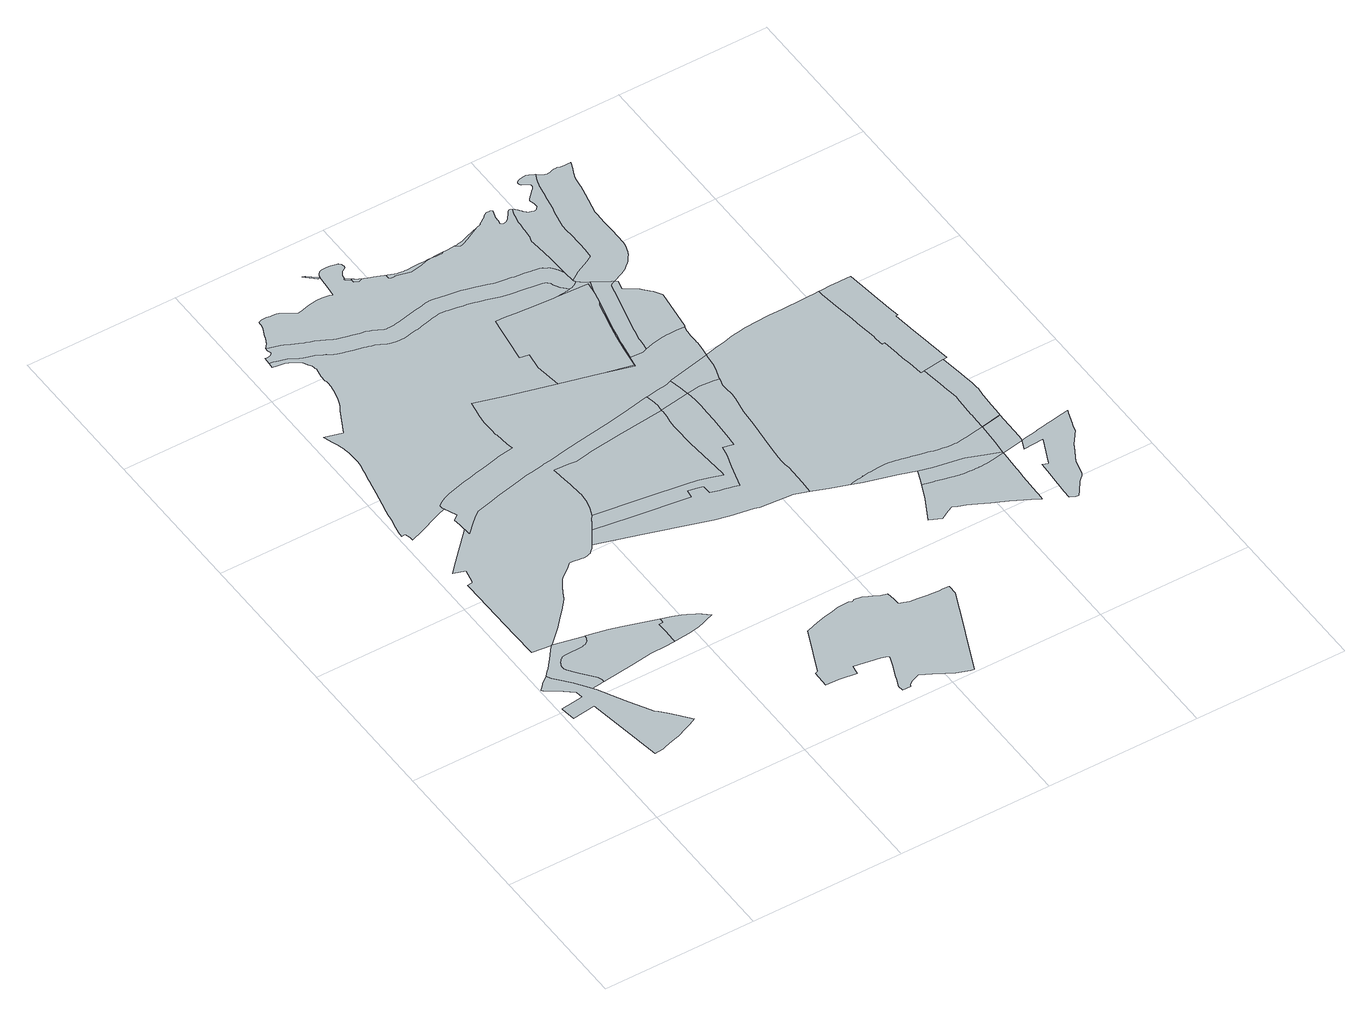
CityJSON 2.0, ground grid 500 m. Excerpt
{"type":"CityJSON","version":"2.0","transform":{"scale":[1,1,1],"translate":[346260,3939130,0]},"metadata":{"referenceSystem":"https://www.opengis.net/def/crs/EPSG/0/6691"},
"CityObjects":{
"object1":{"type":"GenericCityObject","attributes":{"function":"7","validFromType":"3","custodian":"神奈川県","notificationNumber":"神奈川県告示第11号","prefecture":"14","city":"14150","floorAreaRate":2},"geometry":[{"type":"MultiSurface","lod":"1","boundaries":[[[0,1,2,3,4,5,6,7,8,9,10,11,12,13,14,15,16,17,18,19,20,21,22,23,24,25,26,27,28,29,30,31,32,33,34,35,36,37,38,39,40,41,42,43,44,45,46,47]]]}]},
"object2":{"type":"GenericCityObject","attributes":{"function":"11","validFromType":"3","custodian":"相模原市","notificationNumber":"相模原市告示第126号","prefecture":"14","city":"14150","floorAreaRate":2},"geometry":[{"type":"MultiSurface","lod":"1","boundaries":[[[48,49,50,51,52,53,54,55,56,27,26,25,24,23,57,58,59,60,61,62,63,64,65,66,67,68,69,70,71,72,73,74,75,76,77,78,79,80,81,82,83,84,85,86,87,88,89,90,91,92,93,94,95,96,97,98,99,100,101,102,103]]]}]},
"object3":{"type":"GenericCityObject","attributes":{"function":"11","validFromType":"3","custodian":"相模原市","notificationNumber":"相模原市告示第274号","prefecture":"14","city":"14150","floorAreaRate":2},"geometry":[{"type":"MultiSurface","lod":"1","boundaries":[[[104,105,106,103,102,101,100,99,98,97,96,95,94,93,92,91,90,89,88,87,86,85,84,83,82,81,80,79,78,77,76,75,74,73,72,71,70,69,68,67,66,65,64,63,62,61,60,59,107,108,109,110,111,112,113,114,115,116]]]}]},
"object4":{"type":"GenericCityObject","attributes":{"function":"11","validFromType":"3","custodian":"相模原市","notificationNumber":"相模原市告示第126号","prefecture":"14","city":"14150","floorAreaRate":2},"geometry":[{"type":"MultiSurface","lod":"1","boundaries":[[[117,118,119,120,121,122,123,124,125,126,127,128,129,130,116,115,114,113,112,111]]]}]},
"object5":{"type":"GenericCityObject","attributes":{"function":"3","validFromType":"3","custodian":"神奈川県","notificationNumber":"神奈川県告示第446号","prefecture":"14","city":"14150","floorAreaRate":2},"geometry":[{"type":"MultiSurface","lod":"1","boundaries":[[[131,132,133,134,135,136,137,138,139,140,141,142,143,144,145,146,147,148,149,150,151,152,153,154,155,156,157,158,159,160,161,162,163,164,165,166,167,168,169,170,171,172,173,174,175,176,177,178,179,180,181,182,183,184,185,186,187,188,189,51,190,191,192,193,194,195,196,197,198,199,200,201,202,203,204,205,206,207,208,209,210,211,212,213,214,215,216,217,218,219,220]]]}]},
"object6":{"type":"GenericCityObject","attributes":{"function":"1","validFromType":"3","custodian":"神奈川県","notificationNumber":"神奈川県告示第446号","prefecture":"14","city":"14150","floorAreaRate":0.8},"geometry":[{"type":"MultiSurface","lod":"1","boundaries":[[[221,222,223,224,225,226,227,228,229,230,231,232,233,234,235,236,237,238,239,240,241,242,243,244,245,246,247,248,249,250,251,252,253,254,255,256,257,258,259,260,261,262,263,264,265,266,267,268,269,270,271,272,273,274,275,276,277,278,279,280,281,282,283,284,285,286,287,288,289,290,291,292,293,294,295,296,297,298,299,300,301,302,303,304,305,306,307,308,309,310,311,312,313,314,315,316,317,318,319,320,321,322,323,324,325,326,327,328,329,330,331,332,333,334,335,336,337,338,339,340,341,342,343,344,345,346,347,348,349,350,351,352,353,354,355,356,357,358,359,360,361,362,363,364,365,366,367,368,369,370,371,372,373,374,375,376,377,378,379,380,381,382,383,384,385,386,387,388,389,390,391,392,393,394,395,396,397,398,399,400,401,402,403,404,405,406,407,408,409,410,411,412,413,414,415,416,417,418]]]}]},
"object7":{"type":"GenericCityObject","attributes":{"function":"3","validFromType":"3","custodian":"神奈川県","notificationNumber":"神奈川県告示第446号","prefecture":"14","city":"14150","floorAreaRate":2},"geometry":[{"type":"MultiSurface","lod":"1","boundaries":[[[419,420,421,422,423,424,425,426,427,428,429,430,431,432,433,434,435,436,437,438,439,440,441,442,443,444,445,446,447,448,449,450,451,452,453,454,455,456,457,458,459,460,461,462,463,464,465,466,467,468,469,470,471,472,473,474,475,476,477,478,479,480,481,482,483,484,485,486]]]}]},
"object8":{"type":"GenericCityObject","attributes":{"function":"1","validFromType":"3","custodian":"神奈川県","notificationNumber":"神奈川県告示第446号","prefecture":"14","city":"14150","floorAreaRate":0.8},"geometry":[{"type":"MultiSurface","lod":"1","boundaries":[[[487,488,489,490,491,492,493,494,495,496,497,498,499,500,501,502,154,153,152,151,150,149,148,147,146,145,144,143,142,141,140,139,138,137,136,135,134]]]}]},
"object9":{"type":"GenericCityObject","attributes":{"function":"5","validFromType":"3","custodian":"神奈川県","notificationNumber":"神奈川県告示第11号","prefecture":"14","city":"14150","floorAreaRate":2},"geometry":[{"type":"MultiSurface","lod":"1","boundaries":[[[503,504,505,506,507,508,509,510,511,512,513]]]}]},
"object10":{"type":"GenericCityObject","attributes":{"function":"6","validFromType":"3","custodian":"神奈川県","notificationNumber":"神奈川県告示第11号","prefecture":"14","city":"14150","floorAreaRate":2},"geometry":[{"type":"MultiSurface","lod":"1","boundaries":[[[514,515,516,517,518,519,520,401,400,399,398,397,396,395,394,393,392,391,390,389,388,387,386,385,384,383,382,381,380,379,378,377,376,375,374,373,521,522,523,524,525,178,177,176,175,174,173,172,171,170,169,168,167,166,165,164,163,162,161,160,159,158,157,526,527,528,529,530,531,532,533,534,535,536,537,538,539,540,541,542,543,544,545,546,547,548,549,550,551,552,553,554]]]}]},
"object11":{"type":"GenericCityObject","attributes":{"function":"4","validFromType":"3","custodian":"神奈川県","notificationNumber":"神奈川県告示第446号","prefecture":"14","city":"14150","floorAreaRate":2},"geometry":[{"type":"MultiSurface","lod":"1","boundaries":[[[502,501,500,499,498,497,496,495,494,493,492,491,490,489,488,487,134,133,132,131,555,556,557,558,559,560,561,562,563,564,565,566,567,568,569,570,571,572,573,574,575,154]]]}]},
"object12":{"type":"GenericCityObject","attributes":{"function":"1","validFromType":"3","custodian":"神奈川県","notificationNumber":"神奈川県告示第446号","prefecture":"14","city":"14150","floorAreaRate":0.8},"geometry":[{"type":"MultiSurface","lod":"1","boundaries":[[[574,573,572,571,570,569,568,567,566,565,564,563,562,561,560,559,558,557,556,555,131,220,576,577,578,579,580,581,582,583,584,585,586,587,588,589,590,591,592,593,594,595,596,597,598,599,600,601,602,603,604,605,575]]]}]},
"object13":{"type":"GenericCityObject","attributes":{"function":"1","validFromType":"3","custodian":"相模原市","notificationNumber":"相模原市告示第463号","prefecture":"14","city":"14150","floorAreaRate":0.8},"geometry":[{"type":"MultiSurface","lod":"1","boundaries":[[[606,607,608,609,610,611,612,613,614]]]}]},
"object14":{"type":"GenericCityObject","attributes":{"function":"2","validFromType":"3","custodian":"神奈川県","notificationNumber":"神奈川県告示第446号","prefecture":"14","city":"14150","floorAreaRate":0.8},"geometry":[{"type":"MultiSurface","lod":"1","boundaries":[[[615,616,617,618,619,620,621,622,623,624,625,626,627,628,629,630,631,632,633,634,635,636,637,638,639,640,641,642,643,644,645,646,647,648,649,650,651,652,653,654,655,656,657,658,659,660,661,662,663,664,665,666,667,668,669,670,671,672,673,674,675,676,677,678,679,680,681,682,683,684,685,686,687,688,689,690,691,692,693,694,695,696,697,698,699,700,701,702,703,704,705,706,305,304,303,302,301,300,299,298,297,296,295,294,293,292,291,290,289,288,287,286,285,284,283,282,281,280,279,278,277,276,275,274,273,272,271,270,269,268,267,266,265,264,263,262,261,260,259,258,257,256,255,254,253,252,251,250,249,248,247,246,245,244,243,242,241,240,239,238,237,236,235,234,233,232,231,230,229,228,227,226,225,224,223,222,221,418,707,708,709,710,711,712,713,714]]]}]},
"object15":{"type":"GenericCityObject","attributes":{"function":"1","validFromType":"3","custodian":"相模原市","notificationNumber":"相模原市告示第463号","prefecture":"14","city":"14150","floorAreaRate":0.8},"geometry":[{"type":"MultiSurface","lod":"1","boundaries":[[[715,716,717,718,719,720,614,721,722,723,724,725]]]}]},
"object16":{"type":"GenericCityObject","attributes":{"function":"1","validFromType":"3","custodian":"相模原市","notificationNumber":"相模原市告示第463号","prefecture":"14","city":"14150","floorAreaRate":0.8},"geometry":[{"type":"MultiSurface","lod":"1","boundaries":[[[726,727,728,729,730,731,732,733,734,735,736,737,738,739,740,741,742,743,744,745,746,747,748,749,750,751,752,753,754,755,756,757,758,759,760,761,762,763,764,765,766,767,768,769,770,771,772,773,774,775,776,777,778,779,780,781,782,783,695,694,693,692,691,690,689,688,687,686,685,684,683,682,681,680,679,678,677,676,675,674,673,672,671,670,669,668,667,666,665,664,663,662,661,660,659,658,657,656,655,654,653,652,651,650,649,648,647,646,645,644,643,642,641,640,639,638,637,636,635,634,633,632,631,630,629,628,627,626,625,624,623,622,621,620,619,618,784,785,786,787,788,789,790,791,792,793,794,795,796,797,798,799,800,801,802,803,804,805,806,807,808,809,810,811,812,813,814,815,816,817,818,819,820,821,822,823,824,825,826,827,828,829,830,831,832,833,834,835,836,837,838,839,840,841,842,843,844,845,846,847,848,849,850,851,852,853,854,855,856,857,858,859,860,861,862,863,864,865,866,867,868,869,870,871,872,873,874,875,876,877,878,879,880,881,882,883,884,885,886,887,888,725,724,723,722,721,614,613,612,611,610,609,608]]]}]},
"object17":{"type":"GenericCityObject","attributes":{"function":"1","validFromType":"3","custodian":"相模原市","notificationNumber":"相模原市告示第463号","prefecture":"14","city":"14150","floorAreaRate":0.8},"geometry":[{"type":"MultiSurface","lod":"1","boundaries":[[[889,890,891,892,893,894,895,896,897,898,899,900,901,883,882,881,880,879,878,877,876,875,874,873,872]]]}]},
"object18":{"type":"GenericCityObject","attributes":{"function":"13","validFromType":"3","custodian":"神奈川県","notificationNumber":"神奈川県告示第17号","prefecture":"14","city":"14150","floorAreaRate":2},"geometry":[{"type":"MultiSurface","lod":"1","boundaries":[[[410,409,408,407,406,405,404,403,402,401,520,902,903,904,905,906,907,908,909,910,411]]]}]},
"object19":{"type":"GenericCityObject","attributes":{"function":"4","validFromType":"3","custodian":"神奈川県","notificationNumber":"神奈川県告示第972号","prefecture":"14","city":"14150","floorAreaRate":2},"geometry":[{"type":"MultiSurface","lod":"1","boundaries":[[[911,912,532,531,530,529,528,527,526,157,156,155,154,575]]]}]},
"object20":{"type":"GenericCityObject","attributes":{"function":"1","validFromType":"3","custodian":"相模原市","notificationNumber":"相模原市告示第463号","prefecture":"14","city":"14150","floorAreaRate":0.8},"geometry":[{"type":"MultiSurface","lod":"1","boundaries":[[[913,872,871,870,869,868,867]]]}]},
"object21":{"type":"GenericCityObject","attributes":{"function":"13","validFromType":"3","custodian":"神奈川県","notificationNumber":"神奈川県告示第17号","prefecture":"14","city":"14150","floorAreaRate":2},"geometry":[{"type":"MultiSurface","lod":"1","boundaries":[[[519,518,914,915,916,917,918,908,907,906,905,904,903,902,520]]]}]},
"object22":{"type":"GenericCityObject","attributes":{"function":"3","validFromType":"3","custodian":"神奈川県","notificationNumber":"神奈川県告示第446号","prefecture":"14","city":"14150","floorAreaRate":2},"geometry":[{"type":"MultiSurface","lod":"1","boundaries":[[[533,532,912,911,575,605,604,603,602,601,919,920,921,922,923,924,534]]]}]},
"object23":{"type":"GenericCityObject","attributes":{"function":"1","validFromType":"3","custodian":"神奈川県","notificationNumber":"神奈川県告示第446号","prefecture":"14","city":"14150","floorAreaRate":0.8},"geometry":[{"type":"MultiSurface","lod":"1","boundaries":[[[925,926,927,928,929,930,931,865,864,863,862,861,860,859]]]}]},
"object24":{"type":"GenericCityObject","attributes":{"function":"13","validFromType":"3","custodian":"神奈川県","notificationNumber":"神奈川県告示第17号","prefecture":"14","city":"14150","floorAreaRate":2},"geometry":[{"type":"MultiSurface","lod":"1","boundaries":[[[932,933,934,935,714,713,712,711,710,709,708,707,418,417,416,415,414,413,412,411,910,909]]]}]},
"object25":{"type":"GenericCityObject","attributes":{"function":"5","validFromType":"3","custodian":"神奈川県","notificationNumber":"神奈川県告示第11号","prefecture":"14","city":"14150","floorAreaRate":2},"geometry":[{"type":"MultiSurface","lod":"1","boundaries":[[[517,516,515,514,554,936,937,938,939,940,941,942,943,944,945,946,947,948,949,950,951,952,953,954,955,956,957,958,959,960,961,962,963,934,933,932,909,918,917,916,915,914,518]]]}]},
"object26":{"type":"GenericCityObject","attributes":{"function":"1","validFromType":"3","custodian":"神奈川県","notificationNumber":"神奈川県告示第446号","prefecture":"14","city":"14150","floorAreaRate":0.8},"geometry":[{"type":"MultiSurface","lod":"1","boundaries":[[[957,956,955,954,953,952,951,950,949,948,947,946,945,944,943,942,941,940,939,938,937,936,554,553,552,551,550,549,548,547,546,964,965,966,967,968,969,970,971,972,973,974,975,976,977,978,979,958]]]}]},
"object27":{"type":"GenericCityObject","attributes":{"function":"1","validFromType":"3","custodian":"神奈川県","notificationNumber":"神奈川県告示第446号","prefecture":"14","city":"14150","floorAreaRate":1},"geometry":[{"type":"MultiSurface","lod":"1","boundaries":[[[980,981,982,983,984,985,986,987,988,989,990,991,992,993,994,995,996,997,998,999,1000,1001,1002,1003,1004,1005,1006,1007,1008,1009,1010,1011,1012,1013,1014,1015,1016,1017,1018,1019,1020,1021,1022,1023,1024,1025,1026,1027,1028,1029,1030,1031,1032,1033,1034,1035,1036,1037,1038,1039,1040,1041]]]}]},
"object28":{"type":"GenericCityObject","attributes":{"function":"5","validFromType":"3","custodian":"相模原市","notificationNumber":"相模原市告示第150号","prefecture":"14","city":"14150","floorAreaRate":2},"geometry":[{"type":"MultiSurface","lod":"1","boundaries":[[[1042,1043,1044,1045,1046,1047,1048,1049,1050,1051,1052,1053,1054,1055,1056,1057,1058,1059,1060,1061,1062,1063,1064,1065,1066,1067,1068,1069,1070,1071,1072,1073,1074,1075,1076,1077,1078,1079,1080,1081,1082,1083,1084,1085,1086,1087,1088,1089,1090,1091,1092,1093,1094,1095,1096,1097,1098,1099,1100,1101,1102,1103,1104,1105,1106,1107,1108,1109,1110,1111,1112,1113,1114,1115,1043,1116]]]}]},
"object29":{"type":"GenericCityObject","attributes":{"function":"1","validFromType":"3","custodian":"神奈川県","notificationNumber":"神奈川県告示第446号","prefecture":"14","city":"14150","floorAreaRate":0.8},"geometry":[{"type":"MultiSurface","lod":"1","boundaries":[[[1117,1118,1119,1120,1121,1122,1123,1124,1125,1126,1127,1128,1129,1130,1131,1132,1133,1134,1135,1136,1137,1138,1139,1140,1141,1142,1143,1144,1145,1146,1147,1148,1149,1150,1151,1152,1153,1154,1155,1156,1157,1158,1159,1160,1161,1162,1163,1164,1165,1166,1167,1168,1169,802,801,800,799,798,797,796,795,794,793,792,791,790,789,788,787,786,785,784,618,617,1170,1171,1172,1173,1174,1175,1176,1177,1178,1179,1180,1181,1182,1183,1184,1185,1186,1187,1188,1189,1190,1191,1192,1193]]]}]},
"object30":{"type":"GenericCityObject","attributes":{"function":"1","validFromType":"3","custodian":"神奈川県","notificationNumber":"神奈川県告示第446号","prefecture":"14","city":"14150","floorAreaRate":0.8},"geometry":[{"type":"MultiSurface","lod":"1","boundaries":[[[1105,1104,1103,1102,1101,1100,1099,1098,1097,1096,1095,1094,1093,1092,1091,1090,1089,1088,1087,1086,1085,1084,1083,1082,1081,1080,1079,1078,1077,1076,1075,1074,1073,1072,1071,1070,1069,1068,1067,1066,1065,1064,1063,1062,1061,1060,1059,1058,1057,1056,1055,1054,1053,1052,1051,1050,1049,1048,1047,1046,1045,1044,1043,1194,1195,1196,1197,1198,1199,1200,1201,1202,1203,1204,1205,1206,1207,1208,1209,1210,1211,1212,1213,1214,1215,1216,1217,1218,1219,1220,1221,1222,1223,1224,1225,1226,1227,1228,1229,1230,1231,1232,1233,1234,1235,1236,1237,1238,1239,534,924,923,922,921,920,919,601,600,599,598,597,596,595,594,593,592,591,590,589,588,587,586,585,584,1240,1241,1106]]]}]},
"object31":{"type":"GenericCityObject","attributes":{"function":"5","validFromType":"3","custodian":"相模原市","notificationNumber":"相模原市告示第150号","prefecture":"14","city":"14150","floorAreaRate":2},"geometry":[{"type":"MultiSurface","lod":"1","boundaries":[[[1242,1017,1016,1015,1014,1013,1012,1011,1010,1009,1008,1007,1006,1005,1004,1003,1002,1001,1000,999,998,997,996,995,994,993,992,991,990,989,988,987,986,985,984,983,982,981,980,1041,1114,1113,1112,1111,1110,1109]]]}]},
"object32":{"type":"GenericCityObject","attributes":{"function":"5","validFromType":"3","custodian":"神奈川県","notificationNumber":"神奈川県告示第11号","prefecture":"14","city":"14150","floorAreaRate":2},"geometry":[{"type":"MultiSurface","lod":"1","boundaries":[[[616,615,714,935,963,962,961,960,959,958,1243,1244,1245,1246,1247,1248,1249,1250,1251,1252,1253,1254,1255,1256,1257,1258,1259,1260,1261,1262,1263,1264,1265,1266,1267,1268,1269,1270,1271,1272,1273,1274,1275,1276,1277,1278,1279,1280,1281,1282,1283,1284,1285,1286,1287,1288,1289,1290,1291,1292,1293,1294,1295,1296,1297,1298,1299,1193,1192,1191,1190,1189,1188,1187,1186,1185,1184,1183,1182,1181,1180,1179,1178,1177,1176,1175,1174,1173,1172,1171,1170,617]]]}]},
"object33":{"type":"GenericCityObject","attributes":{"function":"5","validFromType":"3","custodian":"相模原市","notificationNumber":"相模原市告示第150号","prefecture":"14","city":"14150","floorAreaRate":2},"geometry":[{"type":"MultiSurface","lod":"1","boundaries":[[[1300,1301,1302,1116,1043,1115,1114,1041]]]}]},
"object34":{"type":"GenericCityObject","attributes":{"function":"3","validFromType":"3","custodian":"神奈川県","notificationNumber":"神奈川県告示第446号","prefecture":"14","city":"14150","floorAreaRate":1.5},"geometry":[{"type":"MultiSurface","lod":"1","boundaries":[[[1042,1116,1303,1304,1305,1306,1307,1308,1309,1310,1311,1312,1313,1314,1315,1316,1317,1318,1319,1205,1204,1203,1202,1201,1200,1199,1198,1197,1196,1195,1194,1043]]]}]},
"object35":{"type":"GenericCityObject","attributes":{"function":"1","validFromType":"3","custodian":"神奈川県","notificationNumber":"神奈川県告示第446号","prefecture":"14","city":"14150","floorAreaRate":1},"geometry":[{"type":"MultiSurface","lod":"1","boundaries":[[[1320,1321,1322,1323,1324,1325,1326,1327,1328,1329,1330,1300,1331,1332,1333,1334,1335,1336,1337,1338,1339,1340,1341,1342,1343,1344,1345,1346,1347,1348,1349,1350,1351,1352,1353,1354,1355,1356,1357,1358,1359]]]}]},
"object36":{"type":"GenericCityObject","attributes":{"function":"5","validFromType":"3","custodian":"神奈川県","notificationNumber":"神奈川県告示第11号","prefecture":"14","city":"14150","floorAreaRate":2},"geometry":[{"type":"MultiSurface","lod":"1","boundaries":[[[1360,1361,1362,1363,1220,1219,1218,1217,1216,1215,1214,1213,1212,1211,1210,1209,1208,1207,1206,1205,1319,1364,1365,1366,1367,1368,1369,1370,1371]]]}]}
},
"vertices":[
[150,219,0],[157,220,0],[165,222,0],[166,222,0],[178,226,0],[206,235,0],[224,240,0],[231,241,0],[240,245,0],[253,252,0],[281,263,0],[295,269,0],[305,275,0],[284,301,0],[276,311,0],[253,338,0],[236,356,0],[228,365,0],[221,376,0],[210,395,0],[188,434,0],[172,464,0],[138,526,0],[110,567,0],[97,584,0],[69,616,0],[56,633,0],[47,647,0],[22,627,0],[15,619,0],[7,610,0],[5,607,0],[9,604,0],[32,587,0],[33,587,0],[39,583,0],[40,582,0],[56,569,0],[70,558,0],[85,547,0],[88,522,0],[64,519,0],[14,513,0],[16,494,0],[21,463,0],[97,474,0],[111,379,0],[137,219,0],
[227,724,0],[132,745,0],[131,746,0],[129,744,0],[117,729,0],[104,713,0],[70,670,0],[62,663,0],[56,657,0],[131,536,0],[159,539,0],[173,541,0],[172,551,0],[172,554,0],[170,558,0],[169,562,0],[168,564,0],[166,566,0],[164,569,0],[131,611,0],[123,620,0],[113,633,0],[111,635,0],[109,638,0],[108,641,0],[106,645,0],[106,649,0],[105,653,0],[106,656,0],[106,660,0],[107,664,0],[110,668,0],[112,672,0],[116,678,0],[120,682,0],[124,685,0],[127,688,0],[131,689,0],[134,690,0],[137,691,0],[141,691,0],[197,693,0],[201,693,0],[204,694,0],[208,695,0],[211,696,0],[215,698,0],[218,701,0],[221,704,0],[223,706,0],[225,711,0],[226,713,0],[227,716,0],[227,718,0],[228,721,0],[229,724,0],
[340,698,0],[299,709,0],[245,721,0],[174,541,0],[283,554,0],[347,563,0],[396,564,0],[430,568,0],[430,580,0],[430,614,0],[430,650,0],[443,650,0],[444,665,0],
[431,568,0],[435,568,0],[480,572,0],[502,576,0],[519,579,0],[538,585,0],[554,591,0],[577,600,0],[554,618,0],[550,621,0],[542,627,0],[519,639,0],[505,646,0],[478,655,0],
[478,1072,0],[494,1097,0],[499,1106,0],[510,1122,0],[516,1134,0],[522,1149,0],[526,1166,0],[529,1182,0],[530,1192,0],[531,1208,0],[531,1217,0],[527,1259,0],[525,1286,0],[520,1324,0],[519,1333,0],[525,1333,0],[537,1332,0],[569,1330,0],[592,1328,0],[602,1329,0],[639,1336,0],[656,1339,0],[751,1351,0],[906,1368,0],[909,1391,0],[907,1406,0],[902,1436,0],[896,1435,0],[811,1418,0],[745,1407,0],[643,1390,0],[579,1379,0],[565,1377,0],[531,1371,0],[511,1368,0],[504,1367,0],[463,1360,0],[446,1357,0],[422,1352,0],[378,1341,0],[337,1332,0],[298,1322,0],[273,1316,0],[250,1310,0],[236,1300,0],[216,1282,0],[179,1246,0],[178,1271,0],[75,1164,0],[53,1140,0],[91,1128,0],[81,1083,0],[80,1080,0],[78,1079,0],[62,1077,0],[62,1067,0],[63,931,0],[65,837,0],[67,751,0],[183,796,0],[203,817,0],[230,847,0],[251,871,0],[258,880,0],[261,884,0],[272,905,0],[283,926,0],[290,937,0],[294,942,0],[298,948,0],[304,954,0],[314,962,0],[338,982,0],[348,992,0],[351,994,0],[353,995,0],[356,996,0],[368,994,0],[383,992,0],[392,991,0],[398,990,0],[404,990,0],[411,992,0],[418,994,0],[423,996,0],[426,999,0],[430,1002,0],[433,1005,0],[437,1009,0],[445,1022,0],
[949,1928,0],[943,1934,0],[936,1942,0],[932,1948,0],[930,1953,0],[926,1961,0],[923,1969,0],[920,1972,0],[916,1975,0],[911,1979,0],[905,1981,0],[891,1983,0],[877,1985,0],[852,1989,0],[842,1990,0],[812,1994,0],[802,1995,0],[775,2001,0],[739,2011,0],[733,2013,0],[728,2014,0],[711,2019,0],[702,2021,0],[685,2025,0],[679,2026,0],[668,2028,0],[650,2031,0],[632,2034,0],[622,2036,0],[615,2037,0],[607,2038,0],[604,2038,0],[600,2038,0],[598,2038,0],[594,2038,0],[577,2035,0],[571,2034,0],[544,2028,0],[533,2025,0],[523,2023,0],[508,2019,0],[503,2018,0],[494,2017,0],[488,2016,0],[472,2013,0],[466,2011,0],[458,2010,0],[450,2010,0],[439,2010,0],[434,2010,0],[424,2011,0],[421,2011,0],[410,2014,0],[403,2016,0],[397,2019,0],[393,2021,0],[385,2025,0],[378,2028,0],[374,2030,0],[371,2032,0],[363,2034,0],[353,2037,0],[343,2040,0],[340,2041,0],[308,2048,0],[287,2053,0],[277,2055,0],[262,2060,0],[253,2064,0],[243,2069,0],[234,2075,0],[227,2078,0],[213,2086,0],[209,2088,0],[205,2089,0],[187,2094,0],[173,2099,0],[163,2104,0],[143,2114,0],[132,2120,0],[120,2123,0],[109,2127,0],[101,2129,0],[93,2131,0],[79,2134,0],[78,2116,0],[92,2113,0],[106,2111,0],[116,2109,0],[126,2105,0],[141,2098,0],[148,2094,0],[158,2087,0],[163,2078,0],[169,2069,0],[175,2058,0],[178,2051,0],[178,2046,0],[179,2041,0],[174,2010,0],[173,1988,0],[176,1983,0],[177,1977,0],[176,1961,0],[174,1949,0],[171,1936,0],[167,1917,0],[164,1905,0],[158,1888,0],[154,1879,0],[145,1865,0],[132,1842,0],[104,1784,0],[46,1800,0],[52,1780,0],[55,1772,0],[59,1762,0],[62,1753,0],[65,1742,0],[67,1734,0],[69,1724,0],[70,1716,0],[71,1707,0],[72,1700,0],[73,1681,0],[73,1666,0],[72,1656,0],[71,1647,0],[68,1631,0],[66,1618,0],[64,1609,0],[60,1592,0],[58,1579,0],[54,1560,0],[48,1531,0],[38,1483,0],[32,1453,0],[29,1438,0],[25,1415,0],[20,1395,0],[16,1373,0],[15,1365,0],[14,1353,0],[13,1344,0],[25,1345,0],[30,1327,0],[32,1315,0],[71,1330,0],[101,1343,0],[110,1347,0],[130,1355,0],[145,1361,0],[174,1371,0],[171,1379,0],[171,1389,0],[184,1399,0],[198,1407,0],[208,1411,0],[215,1414,0],[231,1419,0],[260,1427,0],[280,1432,0],[306,1438,0],[334,1445,0],[349,1448,0],[379,1455,0],[403,1461,0],[422,1465,0],[455,1471,0],[470,1473,0],[466,1494,0],[461,1540,0],[460,1542,0],[459,1568,0],[459,1603,0],[462,1634,0],[465,1655,0],[470,1686,0],[571,1658,0],[706,1622,0],[718,1618,0],[708,1706,0],[715,1761,0],[685,1766,0],[696,1842,0],[702,1889,0],[708,1926,0],[738,1925,0],[773,1923,0],[847,1917,0],[900,1914,0],[911,1915,0],[930,1917,0],[934,1917,0],[938,1917,0],[941,1918,0],[946,1918,0],[957,1921,0],
[769,396,0],[767,391,0],[704,244,0],[694,241,0],[693,186,0],[736,185,0],[793,177,0],[798,208,0],[883,192,0],[896,188,0],[908,184,0],[903,168,0],[894,145,0],[877,105,0],[874,97,0],[865,75,0],[863,69,0],[865,51,0],[892,50,0],[894,58,0],[906,66,0],[935,78,0],[970,58,0],[1002,40,0],[1028,25,0],[1036,22,0],[1069,12,0],[1079,9,0],[1138,146,0],[1172,223,0],[1186,258,0],[1203,297,0],[1203,329,0],[1182,329,0],[1169,329,0],[1147,330,0],[1130,332,0],[1116,334,0],[1103,335,0],[1090,337,0],[1077,339,0],[1059,344,0],[1044,350,0],[1044,370,0],[1042,387,0],[1040,398,0],[1022,404,0],[1005,411,0],[1002,413,0],[1001,414,0],[990,420,0],[973,427,0],[949,431,0],[947,431,0],[943,428,0],[940,427,0],[937,428,0],[934,429,0],[932,430,0],[930,432,0],[902,431,0],[892,429,0],[871,425,0],[840,418,0],[812,410,0],[797,406,0],[772,397,0],[769,397,0],
[677,1100,0],[804,1082,0],[837,1076,0],[869,1067,0],[913,1054,0],[913,1063,0],[903,1215,0],[902,1245,0],[902,1256,0],[901,1293,0],[902,1307,0],[903,1319,0],[905,1329,0],[907,1340,0],[907,1349,0],[907,1363,0],
[384,2350,0],[369,2362,0],[365,2365,0],[360,2368,0],[356,2371,0],[351,2372,0],[348,2374,0],[355,2367,0],[382,2344,0],[388,2345,0],[388,2347,0],
[994,1594,0],[986,1593,0],[974,1594,0],[962,1595,0],[950,1596,0],[944,1558,0],[846,1585,0],[192,1331,0],[173,1316,0],[175,1305,0],[176,1292,0],[178,1281,0],[911,1438,0],[937,1443,0],[954,1445,0],[965,1446,0],[979,1448,0],[988,1452,0],[993,1455,0],[998,1457,0],[1136,1487,0],[1139,1513,0],[1142,1541,0],[1141,1549,0],[1141,1550,0],[1141,1575,0],[1142,1587,0],[1142,1592,0],[1142,1596,0],[1142,1602,0],[1143,1603,0],[1145,1612,0],[1147,1615,0],[1122,1616,0],[1101,1616,0],[1085,1615,0],[1064,1612,0],[1046,1610,0],[1033,1606,0],[1022,1603,0],[1005,1598,0],
[602,1055,0],[787,1030,0],[791,1056,0],[817,1052,0],[840,1047,0],[840,1016,0],[869,1008,0],[883,1005,0],[896,1003,0],[913,999,0],[928,994,0],[950,1071,0],[964,1117,0],[970,1149,0],[1004,1142,0],[1006,1175,0],[1010,1255,0],[1011,1292,0],[1011,1324,0],[1010,1353,0],[1007,1385,0],
[588,979,0],[755,927,0],[791,916,0],[837,906,0],[911,893,0],[927,889,0],[1035,880,0],[1042,879,0],[1081,865,0],[1080,866,0],[1081,868,0],[1083,907,0],[1083,979,0],[1081,995,0],[1080,1015,0],[1080,1026,0],[1080,1029,0],[1085,1079,0],[1095,1181,0],[1099,1238,0],[1108,1294,0],[1109,1315,0],[1108,1345,0],[1107,1361,0],[1110,1371,0],[1114,1384,0],[1095,1387,0],[1078,1389,0],[1062,1391,0],[1049,1391,0],
[459,2292,0],[448,2301,0],[444,2304,0],[443,2302,0],[443,2298,0],[447,2297,0],[448,2295,0],[456,2289,0],[460,2291,0],
[984,1939,0],[984,1942,0],[983,1945,0],[980,1985,0],[976,1993,0],[971,2003,0],[965,2012,0],[961,2017,0],[956,2022,0],[951,2025,0],[945,2028,0],[938,2033,0],[930,2036,0],[925,2037,0],[921,2038,0],[911,2040,0],[907,2040,0],[897,2041,0],[886,2043,0],[853,2047,0],[844,2049,0],[817,2052,0],[808,2053,0],[799,2055,0],[788,2057,0],[772,2062,0],[746,2070,0],[739,2072,0],[728,2075,0],[710,2079,0],[702,2081,0],[695,2083,0],[677,2086,0],[658,2089,0],[654,2090,0],[629,2094,0],[619,2095,0],[609,2096,0],[597,2097,0],[590,2096,0],[584,2096,0],[572,2093,0],[563,2091,0],[550,2089,0],[509,2080,0],[488,2075,0],[479,2073,0],[472,2072,0],[464,2070,0],[459,2070,0],[452,2069,0],[445,2069,0],[440,2069,0],[435,2069,0],[429,2070,0],[423,2072,0],[418,2074,0],[411,2078,0],[401,2083,0],[396,2086,0],[391,2087,0],[383,2090,0],[378,2092,0],[361,2095,0],[342,2100,0],[325,2104,0],[306,2108,0],[295,2111,0],[276,2119,0],[266,2124,0],[237,2139,0],[225,2143,0],[213,2147,0],[203,2150,0],[194,2154,0],[183,2159,0],[174,2164,0],[156,2173,0],[146,2176,0],[115,2185,0],[104,2189,0],[104,2187,0],[103,2184,0],[103,2178,0],[105,2172,0],[106,2168,0],[106,2164,0],[104,2161,0],[98,2158,0],[92,2156,0],[87,2156,0],[80,2157,0],[962,1922,0],[966,1923,0],[969,1924,0],[975,1927,0],[982,1932,0],[984,1935,0],[985,1936,0],[986,1938,0],
[483,2278,0],[478,2280,0],[473,2282,0],[469,2285,0],[465,2288,0],[461,2291,0],[459,2288,0],[460,2279,0],[473,2272,0],[476,2272,0],[485,2277,0],
[445,2309,0],[446,2318,0],[455,2331,0],[465,2338,0],[469,2341,0],[470,2342,0],[471,2348,0],[468,2357,0],[461,2363,0],[452,2365,0],[440,2369,0],[435,2369,0],[423,2369,0],[410,2369,0],[406,2367,0],[401,2365,0],[394,2358,0],[393,2356,0],[392,2355,0],[391,2354,0],[389,2339,0],[386,2298,0],[382,2267,0],[373,2270,0],[363,2271,0],[349,2272,0],[331,2273,0],[307,2270,0],[291,2266,0],[277,2262,0],[266,2259,0],[264,2258,0],[260,2258,0],[259,2258,0],[256,2259,0],[245,2266,0],[212,2287,0],[208,2289,0],[206,2290,0],[203,2290,0],[201,2291,0],[193,2291,0],[186,2291,0],[174,2293,0],[164,2293,0],[157,2292,0],[145,2287,0],[145,2282,0],[144,2276,0],[143,2269,0],[141,2260,0],[137,2251,0],[128,2231,0],[125,2223,0],[121,2213,0],[116,2204,0],[111,2197,0],[108,2194,0],[980,1986,0],[979,2000,0],[978,2054,0],[973,2110,0],[971,2130,0],[971,2135,0],[970,2138,0],[970,2141,0],[973,2150,0],[975,2158,0],[976,2163,0],[977,2170,0],[978,2188,0],[978,2195,0],[980,2215,0],[981,2228,0],[987,2251,0],[988,2260,0],[995,2279,0],[993,2280,0],[992,2281,0],[990,2281,0],[988,2281,0],[987,2281,0],[985,2280,0],[983,2278,0],[981,2277,0],[979,2275,0],[978,2273,0],[977,2272,0],[972,2264,0],[968,2259,0],[963,2253,0],[959,2249,0],[954,2246,0],[951,2245,0],[948,2244,0],[945,2243,0],[942,2244,0],[939,2245,0],[937,2246,0],[936,2248,0],[935,2250,0],[935,2253,0],[937,2263,0],[937,2266,0],[937,2271,0],[937,2273,0],[937,2276,0],[939,2280,0],[939,2285,0],[940,2286,0],[941,2288,0],[945,2300,0],[945,2302,0],[945,2303,0],[944,2305,0],[942,2306,0],[939,2307,0],[937,2307,0],[934,2307,0],[932,2307,0],[928,2307,0],[924,2306,0],[922,2305,0],[919,2303,0],[915,2300,0],[913,2298,0],[912,2296,0],[907,2292,0],[903,2290,0],[892,2282,0],[888,2279,0],[887,2279,0],[887,2277,0],[873,2272,0],[841,2255,0],[823,2245,0],[804,2236,0],[794,2234,0],[784,2238,0],[778,2244,0],[753,2242,0],[738,2242,0],[733,2238,0],[722,2237,0],[711,2237,0],[705,2238,0],[697,2240,0],[679,2236,0],[657,2230,0],[630,2225,0],[619,2223,0],[577,2234,0],[571,2234,0],[570,2232,0],[555,2233,0],[550,2237,0],[550,2249,0],[550,2251,0],[547,2253,0],[536,2257,0],[518,2264,0],[502,2270,0],[492,2274,0],
[689,2240,0],[673,2239,0],[656,2239,0],[633,2238,0],[613,2237,0],[606,2237,0],[601,2237,0],[595,2237,0],[590,2238,0],[585,2239,0],[579,2240,0],[574,2242,0],[555,2249,0],
[942,1564,0],[952,1637,0],[961,1686,0],[971,1729,0],[983,1785,0],[992,1822,0],[999,1833,0],[1006,1867,0],[1012,1909,0],
[1006,1389,0],[1001,1415,0],
[713,2241,0],
[958,1649,0],[959,1663,0],[964,1684,0],[973,1728,0],[983,1767,0],
[1114,1385,0],[1114,1386,0],[1124,1416,0],[1130,1440,0],[1131,1446,0],[1134,1476,0],
[850,2264,0],[831,2257,0],[815,2252,0],[808,2249,0],[801,2247,0],[793,2246,0],[786,2244,0],
[1010,1883,0],[1018,1906,0],[1020,1912,0],[1005,1921,0],
[1008,1619,0],[1010,1637,0],[1011,1645,0],[1013,1656,0],[1015,1666,0],[1018,1677,0],[1019,1684,0],[1025,1709,0],[1040,1775,0],[1043,1787,0],[1056,1841,0],[1057,1847,0],[1061,1861,0],[1062,1868,0],[1063,1869,0],[1063,1870,0],[1064,1870,0],[1065,1871,0],[1066,1871,0],[1067,1872,0],[1069,1873,0],[1071,1874,0],[1078,1877,0],[1072,1881,0],[1060,1887,0],[1029,1907,0],[1028,1908,0],[1021,1912,0],
[1149,1618,0],[1152,1646,0],[1160,1713,0],[1165,1752,0],[1165,1756,0],[1164,1759,0],[1162,1764,0],[1157,1772,0],[1149,1783,0],[1142,1791,0],[1127,1808,0],[1123,1812,0],[1104,1826,0],[1085,1838,0],[1080,1841,0],[1088,1872,0],
[1624,696,0],[1611,693,0],[1596,690,0],[1595,690,0],[1594,690,0],[1593,690,0],[1581,688,0],[1580,688,0],[1579,688,0],[1560,686,0],[1559,686,0],[1540,685,0],[1539,685,0],[1537,685,0],[1536,685,0],[1527,685,0],[1518,685,0],[1517,685,0],[1508,686,0],[1507,686,0],[1499,686,0],[1498,686,0],[1497,686,0],[1480,688,0],[1479,688,0],[1477,688,0],[1475,689,0],[1463,691,0],[1453,693,0],[1452,693,0],[1451,693,0],[1422,700,0],[1403,705,0],[1395,707,0],[1372,712,0],[1371,713,0],[1370,713,0],[1361,715,0],[1338,661,0],[1300,586,0],[1337,569,0],[1364,584,0],[1383,593,0],[1384,593,0],[1400,586,0],[1423,577,0],[1452,564,0],[1485,546,0],[1533,525,0],[1589,496,0],[1606,486,0],[1616,481,0],[1617,503,0],[1617,514,0],[1620,584,0],[1621,604,0],[1622,613,0],[1622,624,0],[1624,664,0],[1624,675,0],[1625,692,0],[1625,696,0],
[1693,828,0],[1632,817,0],[1624,815,0],[1614,813,0],[1571,806,0],[1564,805,0],[1563,805,0],[1562,805,0],[1555,804,0],[1538,802,0],[1532,802,0],[1525,802,0],[1522,802,0],[1510,803,0],[1505,803,0],[1493,805,0],[1489,806,0],[1480,807,0],[1470,810,0],[1466,810,0],[1455,813,0],[1454,813,0],[1449,815,0],[1448,815,0],[1444,816,0],[1433,818,0],[1429,819,0],[1417,822,0],[1399,826,0],[1395,827,0],[1378,831,0],[1373,832,0],[1372,833,0],[1371,833,0],[1370,833,0],[1366,834,0],[1355,836,0],[1354,836,0],[1340,838,0],[1337,839,0],[1334,839,0],[1333,839,0],[1331,840,0],[1329,840,0],[1322,840,0],[1321,840,0],[1319,840,0],[1318,840,0],[1291,839,0],[1290,839,0],[1289,839,0],[1266,837,0],[1265,837,0],[1264,837,0],[1243,835,0],[1242,835,0],[1241,835,0],[1241,834,0],[1226,832,0],[1225,832,0],[1209,829,0],[1207,829,0],[1205,828,0],[1203,828,0],[1194,825,0],[1228,813,0],[1324,786,0],[1382,768,0],[1426,756,0],[1502,743,0],[1523,739,0],[1575,718,0],[1625,701,0],[1629,745,0],[1700,829,0],
[1126,2361,0],[1117,2366,0],[1112,2369,0],[1106,2371,0],[1101,2372,0],[1097,2372,0],[1093,2372,0],[1081,2369,0],[1076,2367,0],[1072,2365,0],[1069,2363,0],[1067,2360,0],[1066,2357,0],[1067,2354,0],[1068,2351,0],[1071,2348,0],[1076,2345,0],[1088,2339,0],[1091,2337,0],[1093,2335,0],[1094,2333,0],[1094,2329,0],[1094,2326,0],[1093,2322,0],[1089,2317,0],[1086,2313,0],[1059,2287,0],[1058,2284,0],[1057,2282,0],[1057,2280,0],[1057,2277,0],[1058,2274,0],[1060,2264,0],[1061,2260,0],[1061,2255,0],[1061,2251,0],[1059,2248,0],[1056,2245,0],[1053,2241,0],[1051,2239,0],[1048,2238,0],[1045,2238,0],[1038,2240,0],[1037,2240,0],[1036,2241,0],[1025,2245,0],[1022,2248,0],[1019,2252,0],[1014,2258,0],[1010,2264,0],[1007,2268,0],[1001,2274,0],[997,2278,0],[1001,1958,0],[1013,1966,0],[1058,1988,0],[1069,1994,0],[1074,1996,0],[1076,1999,0],[1078,2005,0],[1079,2022,0],[1079,2029,0],[1079,2060,0],[1079,2107,0],[1078,2122,0],[1078,2146,0],[1079,2156,0],[1090,2208,0],[1091,2214,0],[1094,2220,0],[1101,2261,0],[1103,2273,0],[1110,2312,0],[1112,2320,0],[1116,2335,0],[1120,2346,0],[1127,2360,0],
[1633,845,0],[1634,873,0],[1633,877,0],[1635,941,0],[1636,950,0],[1636,960,0],[1633,981,0],[1631,998,0],[1627,1029,0],[1624,1051,0],[1621,1069,0],[1618,1095,0],[1606,1094,0],[1605,1099,0],[1600,1143,0],[1595,1174,0],[1592,1199,0],[1585,1251,0],[1577,1250,0],[1573,1280,0],[1573,1290,0],[1565,1350,0],[1563,1365,0],[1561,1385,0],[1553,1442,0],[1543,1513,0],[1542,1527,0],[1522,1526,0],[1514,1526,0],[1494,1525,0],[1480,1525,0],[1427,1524,0],[1419,1523,0],[1386,1523,0],[1378,1523,0],[1317,1521,0],[1304,1520,0],[1286,1518,0],[1266,1514,0],[1250,1512,0],[1231,1508,0],[1210,1503,0],[1199,1501,0],[1181,1497,0],[1166,1494,0],[1149,1490,0],[1134,846,0],[1171,832,0],
[1370,736,0],
[1085,1880,0],[1107,1890,0],[1112,1893,0],[1122,1897,0],[1130,1902,0],[1139,1910,0],[1143,1913,0],[1149,1918,0],[1156,1926,0],[1164,1937,0],[1170,1946,0],[1176,1957,0],[1181,1972,0],[1183,1979,0],[1185,1989,0],[1185,1995,0],[1186,2008,0],[1187,2012,0],[1186,2023,0],[1186,2055,0],[1186,2073,0],[1185,2084,0],[1185,2094,0],[1185,2111,0],[1185,2132,0],[1186,2136,0],[1186,2142,0],[1197,2193,0],[1199,2202,0],[1208,2251,0],[1208,2253,0],[1211,2272,0],[1214,2291,0],[1217,2298,0],[1219,2303,0],[1222,2309,0],[1229,2323,0],[1230,2327,0],[1235,2341,0],[1238,2347,0],[1235,2346,0],[1230,2346,0],[1220,2346,0],[1211,2346,0],[1203,2347,0],[1194,2350,0],[1189,2350,0],[1183,2350,0],[1178,2350,0],[1175,2348,0],[1167,2345,0],[1163,2344,0],[1159,2344,0],[1154,2344,0],[1150,2346,0],[1145,2348,0],[1138,2352,0],
[1697,709,0],[1699,729,0],[1700,808,0],
[1700,830,0],[1701,836,0],[1702,876,0],[1704,921,0],[1704,926,0],[1705,929,0],[1706,946,0],[1707,952,0],[1707,964,0],[1705,980,0],[1702,1005,0],[1701,1016,0],[1700,1020,0],[1699,1025,0],[1699,1030,0],[1693,1070,0],[1688,1105,0],
[1836,734,0],[1810,729,0],[1794,727,0],[1784,725,0],[1754,720,0],[1754,719,0],[1753,719,0],[1732,716,0],[1723,714,0],[1708,711,0],[1706,711,0],[1697,708,0],[1684,678,0],[1751,682,0],[1711,593,0],[1710,590,0],[1692,597,0],[1691,567,0],[1690,544,0],[1686,472,0],[1685,446,0],[1702,437,0],[1710,436,0],[1720,448,0],[1744,481,0],[1753,491,0],[1761,498,0],[1767,508,0],[1771,523,0],[1778,555,0],[1806,606,0],[1811,615,0],[1833,645,0],[1845,660,0],[1851,682,0],[1855,695,0],[1856,699,0],[1864,721,0],[1867,730,0],[1871,740,0],
[1640,1529,0],[1596,1528,0],[1584,1528,0],[1554,1527,0],[1700,1106,0],[1696,1141,0],[1685,1220,0],[1680,1263,0],[1671,1325,0],[1678,1325,0],[1673,1364,0],[1651,1529,0]
]}
